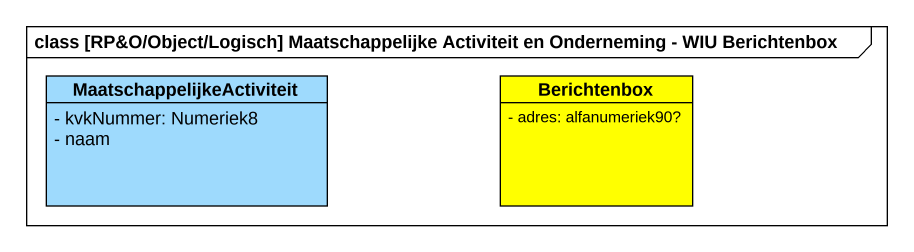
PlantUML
@startuml
mainframe class [RP&O/Object/Logisch] Maatschappelijke Activiteit en Onderneming - WIU Berichtenbox
hide circle
hide empty members
skinparam classAttributeIconSize 0
class MaatschappelijkeActiviteit #9EDAFD {
  - kvkNummer: Numeriek8
  - naam
}
class Berichtenbox #FFFF00 {
  - adres: alfanumeriek90?
}
@enduml
